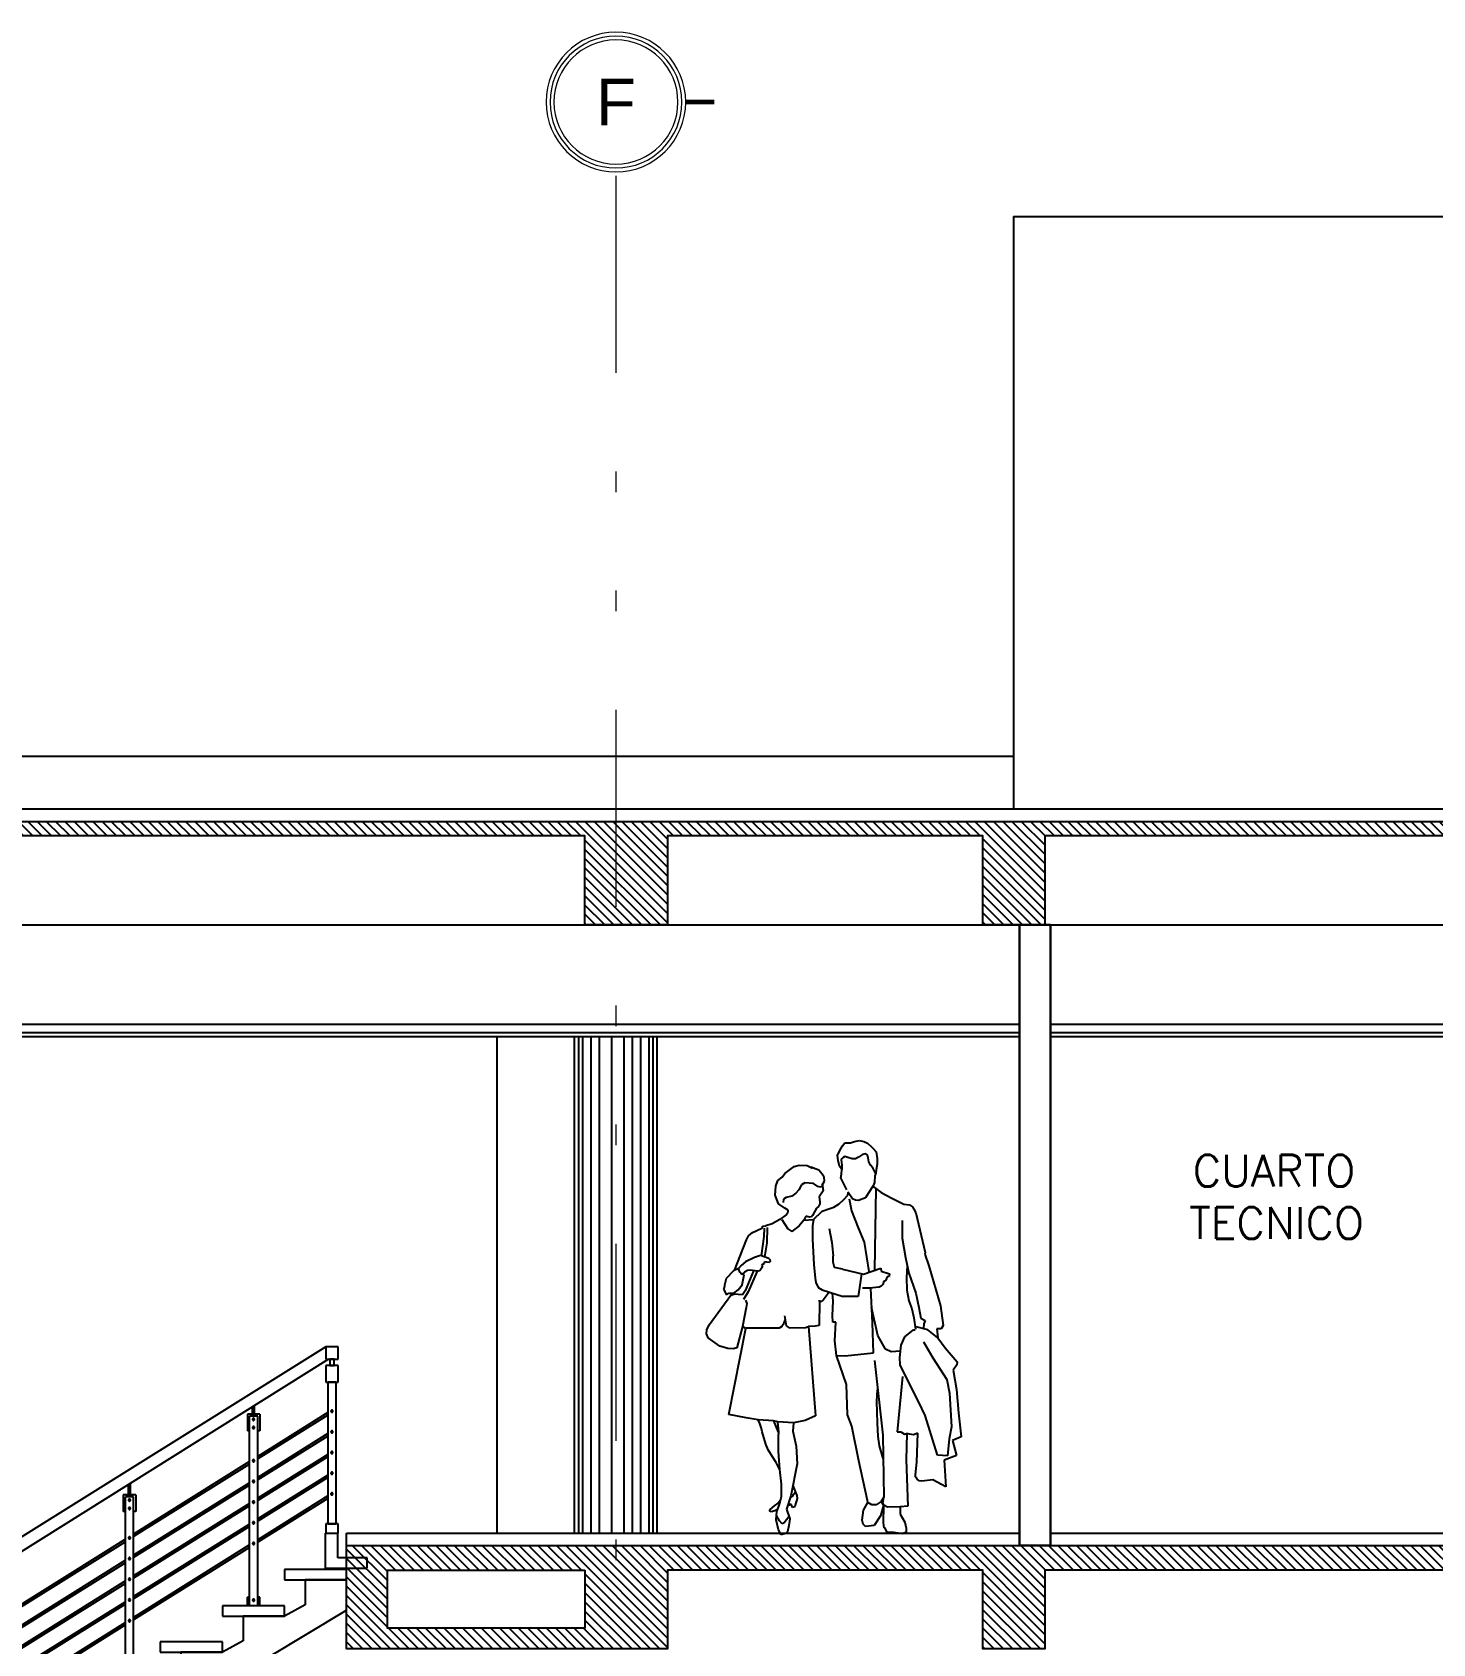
# Model space of a CAD drawing. Header units: millimetres. Extents: x 2056 to 4470, y 1400 to 3101.
# Drawn here: x 2160.86 to 2167.64, y 1445.78 to 1453.57 of the extents above; entities that cross this region are included whole.
import ezdxf
from ezdxf.enums import TextEntityAlignment as Align

# ---------------------------------------------------------------- set-up
doc = ezdxf.new("R2010")
doc.units = ezdxf.units.MM
doc.linetypes.add('DIVIDE', pattern=[31.75, 12.7, -6.35, 0, -6.35, 0, -6.35])
doc.linetypes.add('HIDDEN', pattern=[9.525, 6.35, -3.175])
for name, color, linetype in [('A-ANNO-DIMS-GRID', 195, 'Continuous'), ('A-ANNO-TEXT', 190, 'Continuous'), ('A-GRID-COLS', 75, 'DIVIDE'), ('A-PLAN-1', 5, 'Continuous'), ('A-PLAN-2', 4, 'Continuous'), ('A-PLAN-3', 3, 'Continuous'), ('A-PLAN-4', 2, 'Continuous'), ('A-PLAN-5', 1, 'Continuous'), ('A-PLAN-6', 9, 'Continuous'), ('A-PROY', 15, 'HIDDEN')]:
    doc.layers.add(name, color=color, linetype=linetype)
doc.layers.add('A-WALL', color=16, linetype='Continuous', lineweight=30)
doc.styles.add('ROMAN', font='arial.ttf')
doc.styles.add('ROMANS', font='romans')
pattern_1 = [(225, (-989008.851176, -1733150.051984), (0.02245064030267, -0.02245064030267), [])]

# ---------------------------------------------------------------- blocks, each defined once
blk = doc.blocks.new('SYMBOL_Human_11_2D')
at = {"color": 0, "linetype": 'ByBlock'}
for p, q in [((-0.1866, 1.7702), (-0.2018, 1.7544)), ((-0.1805, 1.7761), (-0.1866, 1.7702)), ((-0.1627, 1.793), (-0.1805, 1.7761)), ((-0.1466, 1.8017), (-0.1627, 1.793)), ((-0.1266, 1.8052), (-0.1466, 1.8017)), ((-0.1036, 1.8008), (-0.1266, 1.8052)), ((-0.0857, 1.7957), (-0.1036, 1.8008)), ((-0.0593, 1.7949), (-0.0857, 1.7957)), ((-0.0492, 1.782), (-0.0593, 1.7949)), ((-0.0366, 1.7607), (-0.0492, 1.782)), ((-0.2018, 1.7544), (-0.2074, 1.7238)), ((-0.2074, 1.7238), (-0.2063, 1.6976)), ((-0.2063, 1.6976), (-0.2022, 1.6718)), ((-0.1869, 1.681), (-0.1756, 1.6928)), ((-0.1756, 1.6928), (-0.1682, 1.7081)), ((-0.1682, 1.7081), (-0.166, 1.7267)), ((-0.166, 1.7267), (-0.1625, 1.7393)), ((-0.1625, 1.7393), (-0.1527, 1.7442)), ((-0.1527, 1.7442), (-0.1393, 1.7419)), ((-0.1393, 1.7419), (-0.1212, 1.7302)), ((-0.1212, 1.7302), (-0.1076, 1.7213)), ((-0.1076, 1.7213), (-0.0932, 1.7218)), ((-0.0932, 1.7218), (-0.0722, 1.7281)), ((-0.0722, 1.7281), (-0.0591, 1.7325)), ((-0.0591, 1.7325), (-0.0511, 1.7287)), ((-0.0511, 1.7287), (-0.0448, 1.7218)), ((-0.0454, 1.6934), (-0.0459, 1.6736)), ((-0.0428, 1.7181), (-0.0454, 1.6934)), ((-0.0448, 1.7218), (-0.0428, 1.7181)), ((-0.0262, 1.7379), (-0.0366, 1.7607)), ((-0.0344, 1.6891), (-0.0286, 1.7149)), ((-0.0286, 1.7149), (-0.0262, 1.7379)), ((0.1132, 1.6917), (0.0878, 1.6797)), ((0.1488, 1.6932), (0.1132, 1.6917)), ((0.1716, 1.6871), (0.1488, 1.6932)), ((-0.2022, 1.6718), (-0.2001, 1.656)), ((-0.2001, 1.656), (-0.1957, 1.6442)), ((-0.1988, 1.6573), (-0.1869, 1.681)), ((-0.1957, 1.6442), (-0.1952, 1.6145)), ((-0.0681, 1.5811), (-0.0403, 1.6357)), ((-0.0459, 1.6736), (-0.0344, 1.6891)), ((-0.0437, 1.6515), (-0.0459, 1.6736)), ((-0.0403, 1.6357), (-0.0437, 1.6515)), ((0.0336, 1.6196), (0.0348, 1.6378)), ((0.0437, 1.6024), (0.0336, 1.6196)), ((0.0348, 1.6378), (0.0439, 1.6517)), ((0.0439, 1.6517), (0.0601, 1.6699)), ((0.0601, 1.6699), (0.0831, 1.6792)), ((0.0831, 1.6792), (0.0967, 1.6847)), ((0.2139, 1.6549), (0.1716, 1.6871)), ((0.2267, 1.6389), (0.2139, 1.6549)), ((0.2462, 1.6231), (0.2267, 1.6389)), ((0.2552, 1.597), (0.2462, 1.6231)), ((-0.2251, 1.5684), (-0.2739, 1.5427)), ((-0.195, 1.5913), (-0.2251, 1.5684)), ((-0.2, 1.585), (-0.1952, 1.2153)), ((-0.1952, 1.6145), (-0.1885, 1.5988)), ((-0.1885, 1.5988), (-0.195, 1.5913)), ((-0.1885, 1.5988), (-0.1655, 1.5642)), ((-0.1655, 1.5642), (-0.1536, 1.5438)), ((-0.1536, 1.5438), (-0.1216, 1.5319)), ((-0.0935, 1.54), (-0.0748, 1.568)), ((-0.0748, 1.568), (-0.0734, 1.5706)), ((-0.0721, 1.5558), (-0.0748, 1.568)), ((-0.0552, 1.5368), (-0.0721, 1.5558)), ((0.045, 1.6078), (0.0401, 1.5763)), ((0.0401, 1.5763), (0.0573, 1.549)), ((0.0434, 1.5981), (0.0521, 1.593)), ((0.0521, 1.593), (0.0639, 1.5964)), ((0.0573, 1.549), (0.0545, 1.5264)), ((0.0639, 1.5964), (0.0845, 1.6098)), ((0.1234, 1.613), (0.1385, 1.6029)), ((0.1385, 1.6029), (0.1512, 1.58)), ((0.1512, 1.58), (0.1648, 1.5653)), ((0.1648, 1.5653), (0.1828, 1.5523)), ((0.1828, 1.5523), (0.2085, 1.5462)), ((0.2085, 1.5462), (0.221, 1.538)), ((0.2442, 1.5174), (0.2581, 1.5559)), ((0.2581, 1.5559), (0.2552, 1.597)), ((-0.3827, 1.4759), (-0.4256, 1.2942)), ((-0.3744, 1.492), (-0.3827, 1.4759)), ((-0.3673, 1.5024), (-0.3744, 1.492)), ((-0.3548, 1.5117), (-0.3673, 1.5024)), ((-0.3286, 1.5157), (-0.3548, 1.5117)), ((-0.2739, 1.5427), (-0.3286, 1.5157)), ((-0.1216, 1.5319), (-0.1075, 1.5328)), ((-0.0901, 1.4845), (-0.1199, 1.4075)), ((-0.1075, 1.5328), (-0.0935, 1.54)), ((-0.0795, 1.5397), (-0.0901, 1.4845)), ((-0.0795, 1.5397), (-0.0795, 1.5397)), ((-0.0327, 1.5167), (-0.0552, 1.5368)), ((-0.0385, 1.5241), (-0.0385, 1.5241)), ((-0.009, 1.5011), (-0.0327, 1.5167)), ((0.0182, 1.4927), (-0.009, 1.5011)), ((0.0446, 1.4827), (0.0182, 1.4927)), ((0.0835, 1.4448), (0.0446, 1.4827)), ((0.0545, 1.5264), (0.0549, 1.5161)), ((0.0549, 1.5161), (0.0617, 1.505)), ((0.0617, 1.505), (0.0705, 1.4975)), ((0.0705, 1.4975), (0.0891, 1.4635)), ((0.1993, 1.4874), (0.2146, 1.4966)), ((0.1998, 1.4803), (0.1993, 1.4874)), ((0.2081, 1.4659), (0.1998, 1.4803)), ((0.2146, 1.4966), (0.2442, 1.5174)), ((0.221, 1.538), (0.223, 1.5234)), ((-0.3208, 1.4401), (-0.3207, 1.3604)), ((-0.1199, 1.4075), (-0.1468, 1.3418)), ((0.0121, 1.4037), (0.0003, 1.3407)), ((0.1272, 1.4418), (0.0835, 1.4448)), ((0.0835, 1.4448), (0.0879, 1.4165)), ((0.0879, 1.4165), (0.0882, 1.3557)), ((0.0891, 1.4635), (0.0937, 1.458)), ((0.0937, 1.458), (0.1014, 1.456)), ((0.1014, 1.456), (0.1078, 1.4573)), ((0.1078, 1.4573), (0.1187, 1.4612)), ((0.1187, 1.4612), (0.1272, 1.4418)), ((0.1272, 1.4418), (0.1486, 1.4168)), ((0.1486, 1.4168), (0.1826, 1.3906)), ((0.2016, 1.4027), (0.1822, 1.3904)), ((0.228, 1.4451), (0.2016, 1.4027)), ((0.2081, 1.4659), (0.2368, 1.4451)), ((0.2368, 1.4451), (0.2721, 1.4257)), ((0.2721, 1.4257), (0.3015, 1.4166)), ((0.2957, 1.409), (0.2961, 1.3396)), ((0.3159, 1.4142), (0.3015, 1.4166)), ((0.3094, 1.4061), (0.3112, 1.368)), ((0.3168, 1.4072), (0.3159, 1.4142)), ((0.3455, 1.3942), (0.3168, 1.4072)), ((-0.3207, 1.3604), (-0.3361, 1.2724)), ((-0.1468, 1.3418), (-0.1686, 1.2087)), ((0.0003, 1.3407), (-0.0058, 1.2791)), ((0.0882, 1.3557), (0.0829, 1.2395)), ((0.2961, 1.3396), (0.2961, 1.3396)), ((0.2961, 1.3396), (0.3077, 1.2744)), ((0.3112, 1.368), (0.3232, 1.2793)), ((0.3624, 1.3855), (0.3455, 1.3942)), ((0.3802, 1.3714), (0.3624, 1.3855)), ((0.3889, 1.3531), (0.3802, 1.3714)), ((0.4444, 1.2129), (0.3889, 1.3531)), ((-0.4235, 1.2866), (-0.4426, 1.2339)), ((-0.4256, 1.2942), (-0.4235, 1.2866)), ((-0.3361, 1.2724), (-0.3513, 1.2008)), ((0.2833, 1.2621), (0.282, 1.253)), ((0.282, 1.253), (0.2859, 1.2498)), ((0.2881, 1.2672), (0.2833, 1.2621)), ((0.2859, 1.2498), (0.3074, 1.2526)), ((0.2881, 1.2672), (0.3264, 1.2816)), ((0.3074, 1.2526), (0.3092, 1.245)), ((0.3264, 1.2816), (0.3524, 1.2725)), ((0.3524, 1.2725), (0.3941, 1.2528)), ((0.3941, 1.2528), (0.4141, 1.2353)), ((-0.4426, 1.2339), (-0.495, 1.0518)), ((-0.3513, 1.2008), (-0.3839, 1.1099)), ((-0.343, 1.2342), (-0.3412, 1.1809)), ((-0.3412, 1.1809), (-0.3419, 1.123)), ((-0.2244, 1.2098), (-0.263, 1.1972)), ((-0.263, 1.1972), (-0.2612, 1.1852)), ((-0.2612, 1.1852), (-0.2557, 1.1849)), ((-0.2557, 1.1849), (-0.2488, 1.1755)), ((-0.2237, 1.2233), (-0.2244, 1.2098)), ((-0.1441, 1.1959), (-0.2237, 1.2233)), ((-0.0487, 1.2188), (-0.1441, 1.1959)), ((-0.1353, 1.1979), (-0.1203, 1.0938)), ((0.076, 1.1779), (0.0734, 1.1578)), ((0.0829, 1.2395), (0.076, 1.1779)), ((0.3092, 1.245), (0.3217, 1.2377)), ((0.3217, 1.2377), (0.316, 1.2298)), ((0.316, 1.2298), (0.3227, 1.221)), ((0.3227, 1.221), (0.3289, 1.2118)), ((0.3289, 1.2118), (0.3387, 1.2096)), ((0.3387, 1.2096), (0.3729, 1.2138)), ((0.3404, 1.2094), (0.3826, 1.116)), ((0.3582, 1.2116), (0.3959, 1.1205)), ((0.3729, 1.2138), (0.3852, 1.2128)), ((0.3852, 1.2128), (0.399, 1.2047)), ((0.399, 1.2047), (0.41, 1.1966)), ((0.4004, 1.1924), (0.4103, 1.1954)), ((0.4095, 1.1466), (0.4004, 1.1924)), ((0.4103, 1.195), (0.42, 1.2051)), ((0.4103, 1.1954), (0.4103, 1.195)), ((0.4141, 1.2353), (0.4266, 1.2217)), ((0.42, 1.2051), (0.4238, 1.2174)), ((0.4238, 1.2174), (0.4242, 1.2237)), ((0.4238, 1.2174), (0.4238, 1.2174)), ((0.4266, 1.2217), (0.4494, 1.2114)), ((0.4494, 1.2114), (0.4826, 1.176)), ((0.4826, 1.176), (0.4826, 1.1763)), ((0.4826, 1.1763), (0.4874, 1.158)), ((-0.3839, 1.1099), (-0.3976, 1.0432)), ((-0.3419, 1.123), (-0.3514, 1.0747)), ((-0.2488, 1.1755), (-0.244, 1.1653)), ((-0.244, 1.1653), (-0.2374, 1.1637)), ((-0.2374, 1.1637), (-0.2332, 1.1491)), ((-0.2332, 1.1491), (-0.2249, 1.1416)), ((-0.2249, 1.1416), (-0.2165, 1.1366)), ((-0.2165, 1.1366), (-0.1713, 1.1323)), ((-0.1857, 0.9744), (-0.1771, 1.1321)), ((-0.1713, 1.1323), (-0.1402, 1.1324)), ((0.0441, 1.1241), (-0.0508, 1.0945)), ((-0.0064, 1.0733), (-0.0022, 1.1096)), ((0.013, 1.1132), (0.0396, 1.0772)), ((0.0623, 1.1347), (0.0441, 1.1241)), ((0.0734, 1.1578), (0.0623, 1.1347)), ((0.3826, 1.116), (0.4026, 1.0805)), ((0.3959, 1.1205), (0.4077, 1.1013)), ((0.4077, 1.1013), (0.447, 1.1049)), ((0.4273, 1.1238), (0.4095, 1.1466)), ((0.4477, 1.1099), (0.4273, 1.1238)), ((0.4696, 1.1087), (0.4477, 1.1099)), ((0.4611, 1.1004), (0.4481, 1.1042)), ((0.4801, 1.1022), (0.4696, 1.1087)), ((0.494, 1.1278), (0.4801, 1.1022)), ((0.4874, 1.158), (0.4895, 1.1453)), ((0.4895, 1.1453), (0.4914, 1.1315)), ((0.4914, 1.1315), (0.494, 1.1278)), ((-0.495, 1.0518), (-0.5085, 0.9624)), ((-0.495, 1.0518), (-0.495, 1.0518)), ((-0.3976, 1.0432), (-0.4058, 0.9945)), ((-0.3656, 1.0383), (-0.3747, 0.9962)), ((-0.3514, 1.0747), (-0.3656, 1.0383)), ((-0.2093, 0.9161), (-0.1814, 1.0448)), ((-0.1203, 1.0938), (-0.0508, 1.0945)), ((-0.0022, 1.0078), (-0.0064, 1.0733)), ((0.0396, 1.0772), (0.0451, 1.072)), ((0.0451, 1.072), (0.0563, 1.0718)), ((0.0563, 1.0718), (0.0567, 1.0775)), ((0.0563, 1.0718), (0.0575, 0.9615)), ((0.3942, 1.0769), (0.388, 1.0615)), ((0.388, 1.0615), (0.3904, 1.0432)), ((0.3904, 1.0432), (0.4082, 0.9573)), ((0.5604, 0.9645), (0.4611, 1.1004)), ((-0.5085, 0.9624), (-0.4986, 0.9462)), ((-0.4376, 0.9427), (-0.3791, 0.9576)), ((-0.4058, 0.9945), (-0.4257, 0.9839)), ((-0.4257, 0.9839), (-0.4195, 0.9691)), ((-0.4195, 0.9691), (-0.4181, 0.9477)), ((-0.3747, 0.9962), (-0.3813, 0.9457)), ((-0.1904, 0.8374), (-0.1857, 0.9744)), ((-0.0178, 0.9763), (-0.0046, 0.977)), ((-0.0142, 0.8919), (-0.0178, 0.9763)), ((-0.0178, 0.9763), (-0.0178, 0.9763)), ((-0.0046, 0.977), (-0.0022, 1.0078)), ((0.0575, 0.9615), (0.0759, 0.9591)), ((0.1072, 0.9579), (0.0754, 0.5502)), ((0.0759, 0.9591), (0.1072, 0.9579)), ((0.1204, 0.9526), (0.1072, 0.9579)), ((0.2086, 0.9597), (0.1945, 0.9509)), ((0.2157, 1.0056), (0.2086, 0.9597)), ((0.2136, 0.9914), (0.2226, 0.967)), ((0.2226, 0.967), (0.229, 0.9567)), ((0.229, 0.9567), (0.2405, 0.9503)), ((0.3923, 0.9478), (0.4082, 0.9573)), ((0.4082, 0.9573), (0.4337, 0.8592)), ((0.5708, 0.9417), (0.5604, 0.9645)), ((-0.4829, 0.9061), (-0.5174, 0.8603)), ((-0.4986, 0.9462), (-0.4792, 0.9464)), ((-0.4792, 0.9464), (-0.4829, 0.9061)), ((-0.4829, 0.9061), (-0.4376, 0.9427)), ((-0.4181, 0.8867), (-0.4614, 0.8142)), ((-0.3732, 0.942), (-0.3807, 0.9423)), ((-0.3335, 0.9099), (-0.3732, 0.942)), ((-0.316, 0.8714), (-0.3335, 0.9099)), ((-0.2446, 0.8533), (-0.2093, 0.9161)), ((-0.0209, 0.8245), (-0.0142, 0.8919)), ((0.1945, 0.9509), (0.1204, 0.9526)), ((0.2405, 0.9503), (0.2854, 0.9491)), ((0.2854, 0.9491), (0.3315, 0.9491)), ((0.3315, 0.9491), (0.3917, 0.9491)), ((0.4698, 0.5558), (0.3923, 0.9478)), ((0.5118, 0.867), (0.5649, 0.906)), ((0.5649, 0.906), (0.5716, 0.9243)), ((0.5716, 0.9243), (0.5708, 0.9417)), ((-0.5174, 0.8603), (-0.5722, 0.7957)), ((-0.4614, 0.8142), (-0.5241, 0.7157)), ((-0.3101, 0.8157), (-0.316, 0.8714)), ((-0.3128, 0.8451), (-0.2712, 0.8419)), ((-0.311, 0.7819), (-0.3101, 0.8157)), ((-0.2712, 0.8419), (-0.2446, 0.8533)), ((-0.0606, 0.8231), (-0.1904, 0.8374)), ((-0.0663, 0.6921), (-0.0209, 0.8245)), ((-0.0209, 0.8245), (-0.0606, 0.8231)), ((0.4337, 0.8592), (0.4488, 0.8548)), ((0.4488, 0.8548), (0.4749, 0.8576)), ((0.4749, 0.8576), (0.5118, 0.867)), ((0.5243, 0.8763), (0.5243, 0.8763)), ((-0.5722, 0.7957), (-0.5696, 0.7819)), ((-0.5696, 0.7819), (-0.5542, 0.7585)), ((-0.5542, 0.7585), (-0.5685, 0.6703)), ((-0.3976, 0.6118), (-0.3325, 0.7384)), ((-0.3325, 0.7384), (-0.311, 0.7819)), ((-0.1946, 0.8029), (-0.2323, 0.4611)), ((-0.5685, 0.6703), (-0.5784, 0.5642)), ((-0.5241, 0.7157), (-0.5363, 0.6538)), ((-0.3227, 0.7291), (-0.2973, 0.4767)), ((-0.2056, 0.6146), (-0.2079, 0.6694)), ((-0.0715, 0.5547), (-0.0663, 0.6921)), ((-0.5363, 0.6538), (-0.5452, 0.5002)), ((-0.4265, 0.5517), (-0.3976, 0.6118)), ((-0.2088, 0.5178), (-0.2056, 0.6146)), ((-0.5784, 0.5642), (-0.5897, 0.4536)), ((-0.4827, 0.3698), (-0.4265, 0.5517)), ((-0.2111, 0.4554), (-0.2088, 0.5178)), ((-0.091, 0.5023), (-0.0715, 0.5547)), ((0.0754, 0.5502), (0.1218, 0.5281)), ((0.1218, 0.5281), (0.1746, 0.5172)), ((0.1746, 0.5172), (0.2471, 0.5227)), ((0.1746, 0.5172), (0.1781, 0.4798)), ((0.2419, 0.475), (0.2471, 0.5227)), ((0.2671, 0.5266), (0.2456, 0.4757)), ((0.2471, 0.5227), (0.2671, 0.5266)), ((0.2671, 0.5266), (0.3367, 0.532)), ((0.3213, 0.4925), (0.3282, 0.5153)), ((0.3282, 0.5153), (0.3367, 0.532)), ((0.3367, 0.532), (0.3914, 0.5399)), ((0.3914, 0.5399), (0.4698, 0.5558)), ((-0.5897, 0.4536), (-0.55, 0.4368)), ((-0.5452, 0.5002), (-0.5348, 0.4447)), ((-0.5348, 0.4447), (-0.5348, 0.4447)), ((-0.5348, 0.4447), (-0.5274, 0.3679)), ((-0.3881, 0.3382), (-0.393, 0.4707)), ((-0.393, 0.4707), (-0.3731, 0.4627)), ((-0.3731, 0.4627), (-0.3548, 0.4655)), ((-0.3548, 0.4655), (-0.3418, 0.469)), ((-0.332, 0.4669), (-0.3418, 0.469)), ((-0.3418, 0.469), (-0.3392, 0.3486)), ((-0.3142, 0.4763), (-0.332, 0.4669)), ((-0.2973, 0.4767), (-0.3142, 0.4763)), ((-0.2323, 0.4611), (-0.2372, 0.1791)), ((-0.2173, 0.4128), (-0.2133, 0.4448)), ((-0.2133, 0.4448), (-0.2111, 0.4554)), ((-0.1236, 0.3445), (-0.091, 0.5023)), ((0.1781, 0.4798), (0.1623, 0.4121)), ((0.1781, 0.4798), (0.1781, 0.4798)), ((0.2429, 0.4548), (0.2419, 0.475)), ((0.2428, 0.3866), (0.2429, 0.4548)), ((0.302, 0.4213), (0.3188, 0.4761)), ((0.3188, 0.4761), (0.3213, 0.4925)), ((-0.55, 0.4368), (-0.5691, 0.3687)), ((-0.5691, 0.3687), (-0.5123, 0.3477)), ((-0.5274, 0.3679), (-0.4827, 0.3698)), ((-0.5274, 0.3679), (-0.5274, 0.3679)), ((-0.2343, 0.355), (-0.2173, 0.4128)), ((0.1623, 0.4121), (0.1579, 0.3313)), ((0.2376, 0.3046), (0.2428, 0.3866)), ((0.2702, 0.3629), (0.2903, 0.3946)), ((0.2903, 0.3946), (0.302, 0.4213)), ((-0.5123, 0.3477), (-0.5204, 0.2266)), ((-0.3831, 0.2955), (-0.3881, 0.3382)), ((-0.3811, 0.2784), (-0.3831, 0.2955)), ((-0.3392, 0.3486), (-0.3459, 0.1373)), ((-0.162, 0.1637), (-0.1236, 0.3445)), ((0.1579, 0.3313), (0.1878, 0.1852)), ((0.2296, 0.2377), (0.2376, 0.3046)), ((0.2371, 0.3042), (0.2548, 0.3364)), ((0.2548, 0.3364), (0.2702, 0.3629)), ((-0.5204, 0.2266), (-0.4602, 0.2572)), ((-0.4602, 0.2572), (-0.4109, 0.2517)), ((-0.4109, 0.2517), (-0.3984, 0.2536)), ((-0.3984, 0.2536), (-0.389, 0.2606)), ((-0.389, 0.2606), (-0.381, 0.2709)), ((-0.381, 0.2709), (-0.3811, 0.2784)), ((0.1768, 0.2288), (0.1677, 0.2048)), ((0.1768, 0.2288), (0.1768, 0.2288)), ((0.2302, 0.1818), (0.2296, 0.2377)), ((-0.2329, 0.1499), (-0.2372, 0.1791)), ((-0.2372, 0.1791), (-0.2255, 0.1583)), ((-0.2371, 0.1418), (-0.2329, 0.1499)), ((-0.2255, 0.1583), (-0.2354, 0.1426)), ((-0.2255, 0.1583), (-0.2021, 0.1433)), ((-0.1823, 0.1433), (-0.1641, 0.1547)), ((-0.1641, 0.1547), (-0.162, 0.1637)), ((-0.1444, 0.1199), (-0.1641, 0.1547)), ((0.1594, 0.187), (0.1578, 0.173)), ((0.1578, 0.173), (0.1614, 0.1621)), ((0.1677, 0.2048), (0.1594, 0.187)), ((0.1614, 0.1621), (0.1657, 0.1479)), ((0.1657, 0.1479), (0.1684, 0.1353)), ((0.1671, 0.2003), (0.1779, 0.1853)), ((0.1779, 0.1853), (0.1862, 0.1782)), ((0.1878, 0.1852), (0.2071, 0.1235)), ((0.2388, 0.1459), (0.2302, 0.1818)), ((0.2452, 0.1517), (0.2333, 0.1693)), ((0.2616, 0.1393), (0.2452, 0.1517)), ((0.2452, 0.1517), (0.2452, 0.1517)), ((-0.3459, 0.1373), (-0.3121, 0.1348)), ((-0.3118, 0.1006), (-0.3326, 0.0648)), ((-0.3121, 0.1348), (-0.3118, 0.1006)), ((-0.3121, 0.1348), (-0.2537, 0.133)), ((-0.2537, 0.133), (-0.2371, 0.1418)), ((-0.2361, 0.0613), (-0.2371, 0.1418)), ((-0.2354, 0.1426), (-0.2225, 0.0932)), ((-0.2225, 0.0932), (-0.1929, 0.0496)), ((-0.2021, 0.1433), (-0.1823, 0.1433)), ((-0.1383, 0.0746), (-0.1444, 0.1199)), ((-0.1434, 0.0554), (-0.1383, 0.0746)), ((0.1684, 0.1353), (0.1798, 0.1323)), ((0.1798, 0.1323), (0.1837, 0.1445)), ((0.1837, 0.1445), (0.1879, 0.1463)), ((0.1879, 0.1463), (0.1952, 0.1426)), ((0.2071, 0.1235), (0.1925, 0.0804)), ((0.1925, 0.0804), (0.1968, 0.0497)), ((0.1952, 0.1426), (0.202, 0.1386)), ((0.1957, 0.0897), (0.2176, 0.0618)), ((0.2383, 0.0711), (0.2527, 0.0948)), ((0.2512, 0.113), (0.2388, 0.1459)), ((0.2429, 0.0292), (0.2546, 0.0752)), ((0.2478, 0.1223), (0.2608, 0.1167)), ((0.2546, 0.0752), (0.2512, 0.113)), ((0.2608, 0.1167), (0.2771, 0.1126)), ((0.2814, 0.1223), (0.2616, 0.1393)), ((-0.3385, 0.0378), (-0.3386, 0.0185)), ((-0.3386, 0.0185), (-0.3216, 0.0122)), ((-0.3326, 0.0648), (-0.3385, 0.0378)), ((-0.3216, 0.0122), (-0.2833, 0.0177)), ((-0.2833, 0.0177), (-0.2519, 0.0183)), ((-0.2519, 0.0183), (-0.2426, 0.038)), ((-0.2426, 0.038), (-0.2385, 0.0383)), ((-0.2385, 0.0383), (-0.2361, 0.0613)), ((-0.1929, 0.0496), (-0.153, 0.0451)), ((-0.153, 0.0451), (-0.1434, 0.0554)), ((0.1968, 0.0497), (0.2028, 0.0213)), ((0.2028, 0.0213), (0.2065, 0.0145)), ((0.2065, 0.0145), (0.2318, 0.0067)), ((0.2176, 0.0618), (0.2272, 0.0568)), ((0.2272, 0.0568), (0.2383, 0.0711)), ((0.2318, 0.0067), (0.2429, 0.0292))]:
    blk.add_line(p, q, dxfattribs=at)
blk.add_line((0.0845, 1.6098), (0.1234, 1.613))
blk.add_lwpolyline([(-0.0487, 1.2188), (-0.0116, 1.2258), (-0.0065, 1.2511), (-0.0058, 1.2791)])
blk.add_arc((0.2784, 0.1178), 0.00537, 255.84049, 56.75144, dxfattribs=at)
blk = doc.blocks.new('2D Human (11)')
blk.add_blockref('SYMBOL_Human_11_2D', (0, 0))
blk = doc.blocks.new('A$C2FD475E2')
for p, q in [((-2, 2.3), (-0.0364, 1.074, 0.001)), ((-2.0138, 2.24, 0), (-0.1002, 1.0434, 0.001)), ((-2.01, 1.9823, -0.0011), (-1.6711, 1.7704, -0.0009)), ((-2.01, 1.9705, -0.0011), (-1.6711, 1.7586, -0.0009)), ((-1.6811, 1.9748, 0), (-1.6811, 1.8948, 0)), ((-1.6811, 1.9748, 0), (-1.6211, 1.9748, 0)), ((-1.6711, 1.046, 0), (-1.6711, 1.9648, 0)), ((-1.6711, 1.9648, 0), (-1.6311, 1.9648, 0)), ((-1.6561, 1.9748, 0), (-1.6561, 2.016, 0)), ((-1.6461, 1.9748, 0), (-1.6461, 2.0105, 0)), ((-1.6311, 1.046, 0), (-1.6311, 1.9648, 0)), ((-1.6211, 1.9748, 0), (-1.6211, 1.8948, 0)), ((-2.01, 1.8805, -0.0011), (-1.6711, 1.6686, -0.0009)), ((-1.6811, 1.8948, 0), (-1.6711, 1.8948, 0)), ((-1.6311, 1.8948, 0), (-1.6211, 1.8948, 0)), ((-2.01, 1.8687, -0.0011), (-1.6711, 1.6568, -0.0009)), ((-2.01, 1.7805, -0.0011), (-1.6711, 1.5686, -0.0009)), ((-2.01, 1.7687, -0.0011), (-1.6711, 1.5568, -0.0009)), ((-1.6311, 1.7454, -0.0009), (-1.0711, 1.3952, -0.0006)), ((-1.6311, 1.7336, -0.0009), (-1.0711, 1.3834, -0.0006)), ((-2.01, 1.6805, -0.0011), (-1.6711, 1.4686, -0.0009)), ((-2.01, 1.6687, -0.0011), (-1.6711, 1.4568, -0.0009)), ((-1.6311, 1.6436, -0.0009), (-1.0711, 1.2934, -0.0006)), ((-1.0561, 1.5844, 0), (-1.0561, 1.6411, 0)), ((-2.01, 1.5797, -0.0011), (-1.6711, 1.3678, -0.0009)), ((-2.01, 1.5679, -0.0011), (-1.6711, 1.356, -0.0009)), ((-1.6311, 1.6318, -0.0009), (-1.0711, 1.2816, -0.0006)), ((-1.0811, 1.5844, 0), (-1.0811, 1.5044, 0)), ((-1.0811, 1.5844, 0), (-1.0211, 1.5844, 0)), ((-1.0711, 0.698, 0), (-1.0711, 1.5744, 0)), ((-1.0711, 1.5744, 0), (-1.0311, 1.5744, 0)), ((-1.0461, 1.5844, 0), (-1.0461, 1.6345, 0)), ((-1.0311, 0.698, 0), (-1.0311, 1.5744, 0)), ((-1.0211, 1.5844, 0), (-1.0211, 1.5044, 0)), ((-1.6311, 1.5436, -0.0009), (-1.0711, 1.1934, -0.0006)), ((-1.6311, 1.5318, -0.0009), (-1.0711, 1.1816, -0.0006)), ((-1.0811, 1.5044, 0), (-1.0711, 1.5044, 0)), ((-1.0311, 1.5044, 0), (-1.0211, 1.5044, 0)), ((-1.6311, 1.4436, -0.0009), (-1.0711, 1.0934, -0.0006)), ((-1.6311, 1.4318, -0.0009), (-1.0711, 1.0816, -0.0006)), ((-1.6311, 1.3428, -0.0009), (-1.0711, 0.9926, -0.0006)), ((-1.6311, 1.331, -0.0009), (-1.0711, 0.9808, -0.0006)), ((-1.0311, 1.3702, -0.0005), (-0.4711, 1.02, -0.0003)), ((-1.0311, 1.3584, -0.0005), (-0.4711, 1.0082, -0.0003)), ((-1.0311, 1.2684, -0.0005), (-0.4711, 0.9182, -0.0003)), ((-1.0311, 1.2566, -0.0005), (-0.4711, 0.9064, -0.0002)), ((-0.4561, 1.195), (-0.4561, 1.2651)), ((-0.4461, 1.195), (-0.4461, 1.2595)), ((-1.0311, 1.1684, -0.0005), (-0.4711, 0.8182, -0.0003)), ((-0.4811, 1.195), (-0.4811, 1.115)), ((-0.4811, 1.195), (-0.4211, 1.195)), ((-0.4711, 0.35), (-0.4711, 1.185)), ((-0.4711, 1.185), (-0.4311, 1.185)), ((-0.4311, 0.35), (-0.4311, 1.185)), ((-0.4211, 1.195), (-0.4211, 1.115)), ((-1.6811, 1.046, 0), (-1.6811, 1.091, 0)), ((-1.6811, 1.091, 0), (-1.6711, 1.091, 0)), ((-1.6311, 1.091, 0), (-1.6211, 1.091, 0)), ((-1.6211, 1.046, 0), (-1.6211, 1.091, 0)), ((-1.0311, 1.1566, -0.0005), (-0.4711, 0.8064, -0.0002)), ((-0.4811, 1.115), (-0.4711, 1.115)), ((-0.4311, 1.115), (-0.4211, 1.115)), ((-1.0311, 1.0684, -0.0005), (-0.4711, 0.7182, -0.0003)), ((-1.0311, 1.0566, -0.0005), (-0.4711, 0.7064, -0.0002)), ((-1.0311, 0.9676, -0.0005), (-0.4711, 0.6174, -0.0003)), ((-1.0311, 0.9558, -0.0005), (-0.4711, 0.6056, -0.0002)), ((-0.4311, 0.995, -0.0002), (-0.1002, 0.7881, -0.0001)), ((-0.4311, 0.9832, -0.0002), (-0.1002, 0.7763, -0.0001)), ((-0.4311, 0.8932, -0.0002), (-0.1002, 0.6863, -0.0001)), ((-0.4311, 0.8814, -0.0002), (-0.1002, 0.6745, -0.0001)), ((-0.4311, 0.7932, -0.0002), (-0.1002, 0.5863, -0.0001)), ((-0.4311, 0.7814, -0.0002), (-0.1002, 0.5745, -0.0001)), ((-1.0811, 0.698, 0), (-1.0811, 0.743, 0)), ((-1.0211, 0.698, 0), (-1.0211, 0.743, 0)), ((-0.4311, 0.6932, -0.0002), (-0.1002, 0.4863, -0.0001)), ((-0.4311, 0.6814, -0.0002), (-0.1002, 0.4745, -0.0001)), ((-0.4311, 0.5924, -0.0002), (-0.1002, 0.3855, -0.0001)), ((-0.4311, 0.5806, -0.0002), (-0.1002, 0.3737, -0.0001)), ((-0.4811, 0.35), (-0.4811, 0.395)), ((-0.4811, 0.395), (-0.4711, 0.395)), ((-0.4311, 0.395), (-0.4211, 0.395)), ((-0.4211, 0.35), (-0.4211, 0.395))]:
    blk.add_line(p, q)
blk.add_lwpolyline([(-2.06, 2.3), (-2, 2.3), (-2, 2.24), (-2.06, 2.24)], close=True)
for points, elevation in [([(-2.06, 2.21), (-2, 2.21), (-2, 2.13), (-2.06, 2.13)], 0), ([(-2.04, 2.24), (-2.02, 2.24), (-2.02, 2.21), (-2.04, 2.21)], -0.0019), ([(-2.05, 2.13), (-2.01, 2.13), (-2.01, 1.445), (-2.05, 1.445)], 0), ([(-2.06, 1.445), (-2, 1.445), (-2, 1.4), (-2.06, 1.4)], 0)]:
    blk.add_lwpolyline(points, close=True, dxfattribs=dict(elevation=elevation))
at = {"elevation": 0}
blk.add_lwpolyline([(-1.9978, 1.4), (-1.9978, 1.2308), (-2.2001, 1.2308), (-2.2001, 1.2808), (-2.0578, 1.2808), (-2.0578, 1.4)], dxfattribs=at)
for centre in [(-2.03, 1.9892), (-1.6511, 1.9498, 0), (-2.03, 1.8892), (-1.6511, 1.9098, 0), (-2.03, 1.7892), (-1.6511, 1.7499, 0), (-2.03, 1.6892), (-1.6511, 1.6499, 0), (-2.03, 1.5892), (-1.0511, 1.5594, 0), (-1.6511, 1.5499, 0), (-1.0511, 1.5194, 0), (-1.6511, 1.4499, 0), (-1.6511, 1.3499, 0), (-1.0511, 1.3767, 0), (-1.0511, 1.2767, 0), (-1.0511, 1.1767, 0), (-0.4511, 1.17), (-0.4511, 1.13), (-1.6511, 1.076, 0), (-1.0511, 1.0767, 0), (-1.0511, 0.9767, 0), (-0.4511, 0.9992), (-0.4511, 0.8992), (-0.4511, 0.7992), (-1.0511, 0.728, 0), (-0.4511, 0.6992), (-0.4511, 0.5992), (-0.4511, 0.38)]:
    blk.add_circle(centre, 0.005)
blk = doc.blocks.new('CTE-ESCALERA')
blk.add_line((-0.05, 0), (-0.05, 0.045))
at = {"layer": 'A-PLAN-2'}
for p, q in [((-2.05, 2.299), (0.0392, 0.9946, 0.0011)), ((-2.0638, 2.239, 0), (0.01, 0.9422, 0.0011)), ((-2.06, 1.9813, -0.0011), (-1.7211, 1.7694, -0.0009)), ((-2.06, 1.9695, -0.0011), (-1.7211, 1.7576, -0.0009)), ((-1.7311, 1.9738, 0), (-1.7311, 1.8938, 0)), ((-1.7311, 1.9738, 0), (-1.6711, 1.9738, 0)), ((-1.7211, 1.045, 0), (-1.7211, 1.9638, 0)), ((-1.7211, 1.9638, 0), (-1.6811, 1.9638, 0)), ((-1.7061, 1.9738, 0), (-1.7061, 2.015, 0)), ((-1.6961, 1.9738, 0), (-1.6961, 2.0095, 0)), ((-1.6811, 1.045, 0), (-1.6811, 1.9638, 0)), ((-1.6711, 1.9738, 0), (-1.6711, 1.8938, 0)), ((-2.06, 1.8795, -0.0011), (-1.7211, 1.6676, -0.0009)), ((-1.7311, 1.8938, 0), (-1.7211, 1.8938, 0)), ((-1.6811, 1.8938, 0), (-1.6711, 1.8938, 0)), ((-2.06, 1.8677, -0.0011), (-1.7211, 1.6558, -0.0009)), ((-2.06, 1.7795, -0.0011), (-1.7211, 1.5676, -0.0009)), ((-2.06, 1.7677, -0.0011), (-1.7211, 1.5558, -0.0009)), ((-1.6811, 1.7444, -0.0009), (-1.1211, 1.3942, -0.0006)), ((-1.6811, 1.7326, -0.0009), (-1.1211, 1.3824, -0.0006)), ((-2.06, 1.6795, -0.0011), (-1.7211, 1.4676, -0.0009)), ((-2.06, 1.6677, -0.0011), (-1.7211, 1.4558, -0.0009)), ((-1.6811, 1.6426, -0.0009), (-1.1211, 1.2924, -0.0006)), ((-1.1061, 1.5834, 0), (-1.1061, 1.6401, 0)), ((-2.06, 1.5787, -0.0011), (-1.7211, 1.3668, -0.0009)), ((-2.06, 1.5669, -0.0011), (-1.7211, 1.355, -0.0009)), ((-1.6811, 1.6308, -0.0009), (-1.1211, 1.2806, -0.0006)), ((-1.1311, 1.5834, 0), (-1.1311, 1.5034, 0)), ((-1.1311, 1.5834, 0), (-1.0711, 1.5834, 0)), ((-1.1211, 0.697, 0), (-1.1211, 1.5734, 0)), ((-1.1211, 1.5734, 0), (-1.0811, 1.5734, 0)), ((-1.0961, 1.5834, 0), (-1.0961, 1.6335, 0)), ((-1.0811, 0.697, 0), (-1.0811, 1.5734, 0)), ((-1.0711, 1.5834, 0), (-1.0711, 1.5034, 0)), ((-1.6811, 1.5426, -0.0009), (-1.1211, 1.1924, -0.0006)), ((-1.6811, 1.5308, -0.0009), (-1.1211, 1.1806, -0.0006)), ((-1.1311, 1.5034, 0), (-1.1211, 1.5034, 0)), ((-1.0811, 1.5034, 0), (-1.0711, 1.5034, 0)), ((-1.6811, 1.4426, -0.0009), (-1.1211, 1.0924, -0.0006)), ((-1.6811, 1.4308, -0.0009), (-1.1211, 1.0806, -0.0006)), ((-1.6811, 1.3418, -0.0009), (-1.1211, 0.9916, -0.0006)), ((-1.6811, 1.33, -0.0009), (-1.1211, 0.9798, -0.0006)), ((-1.0811, 1.3692, -0.0005), (-0.5211, 1.019, -0.0003)), ((-1.0811, 1.3574, -0.0005), (-0.5211, 1.0072, -0.0003)), ((-1.0811, 1.2674, -0.0005), (-0.5211, 0.9172, -0.0003)), ((-1.0811, 1.2556, -0.0005), (-0.5211, 0.9054, -0.0002)), ((-0.5061, 1.194), (-0.5061, 1.2641)), ((-0.4961, 1.194), (-0.4961, 1.2585)), ((-0.5311, 1.194), (-0.5311, 1.114)), ((-0.5311, 1.194), (-0.4711, 1.194)), ((-0.5211, 0.349), (-0.5211, 1.184)), ((-0.5211, 1.184), (-0.4811, 1.184)), ((-0.4811, 0.349), (-0.4811, 1.184)), ((-0.4711, 1.194), (-0.4711, 1.114)), ((-1.0811, 1.1674, -0.0005), (-0.5211, 0.8172, -0.0003)), ((-1.0811, 1.1556, -0.0005), (-0.5211, 0.8054, -0.0002)), ((-0.5311, 1.114), (-0.5211, 1.114)), ((-0.4811, 1.114), (-0.4711, 1.114)), ((-1.7311, 1.045, 0), (-1.7311, 1.09, 0)), ((-1.7311, 1.09, 0), (-1.7211, 1.09, 0)), ((-1.6811, 1.09, 0), (-1.6711, 1.09, 0)), ((-1.6711, 1.045, 0), (-1.6711, 1.09, 0)), ((-1.0811, 1.0674, -0.0005), (-0.5211, 0.7172, -0.0003)), ((-1.0811, 1.0556, -0.0005), (-0.5211, 0.7054, -0.0002)), ((-1.0811, 0.9666, -0.0005), (-0.5211, 0.6164, -0.0003)), ((-1.0811, 0.9548, -0.0005), (-0.5211, 0.6046, -0.0002)), ((-0.4811, 0.994, -0.0002), (-0.0347, 0.7149)), ((-0.4811, 0.9822, -0.0002), (-0.04, 0.7064)), ((-0.025, 0.849), (-0.025, 0.9616, -0.0006)), ((-0.015, 0.849), (-0.015, 0.9561, -0.0006)), ((-0.4811, 0.8922, -0.0002), (-0.0347, 0.6131, 0)), ((-0.4811, 0.8804, -0.0002), (-0.04, 0.6046, 0)), ((-0.4811, 0.7922, -0.0002), (-0.0347, 0.5131, 0)), ((-0.4811, 0.7804, -0.0002), (-0.04, 0.5046, 0)), ((-0.05, 0.849), (-0.05, 0.769)), ((-0.05, 0.849), (0.01, 0.849)), ((-0.04, 0), (-0.04, 0.839)), ((-0.04, 0.839), (0, 0.839)), ((0, 0), (0, 0.839)), ((0.01, 0.849), (0.01, 0.769)), ((-1.1311, 0.697, 0), (-1.1311, 0.742, 0)), ((-1.0711, 0.697, 0), (-1.0711, 0.742, 0)), ((-0.05, 0.769), (-0.04, 0.769)), ((0, 0.769), (0.01, 0.769)), ((-0.4811, 0.6922, -0.0002), (-0.0347, 0.4131, 0)), ((-0.4811, 0.6804, -0.0002), (-0.04, 0.4046, 0)), ((-0.4811, 0.5914, -0.0002), (-0.0347, 0.3122, 0)), ((-0.4811, 0.5796, -0.0002), (-0.04, 0.3038, 0)), ((-0.5311, 0.349), (-0.5311, 0.394)), ((-0.5311, 0.394), (-0.5211, 0.394)), ((-0.4811, 0.394), (-0.4711, 0.394)), ((-0.4711, 0.349), (-0.4711, 0.394)), ((0, 0.045), (0.01, 0.045))]:
    blk.add_line(p, q, dxfattribs=at)
for points in [[(-3.65, 2.299), (-3.59, 2.299), (-3.59, 2.239), (-3.65, 2.239)], [(-2.11, 2.299), (-2.05, 2.299), (-2.05, 2.239), (-2.11, 2.239)], [(-3.5478, 1.399), (-2.15, 1.399), (-2.15, 1.349), (-3.5478, 1.349)], [(-2.1501, 1.224), (-1.8501, 1.224), (-1.8501, 1.174), (-2.1501, 1.174)], [(-1.8501, 1.049), (-1.5501, 1.049), (-1.5501, 0.999), (-1.8501, 0.999)], [(-1.5501, 0.874), (-1.2501, 0.874), (-1.2501, 0.824), (-1.5501, 0.824)], [(-1.2501, 0.699), (-0.9501, 0.699), (-0.9501, 0.649), (-1.2501, 0.649)], [(-0.9501, 0.524), (-0.6501, 0.524), (-0.6501, 0.474), (-0.9501, 0.474)], [(-0.6501, 0.349), (-0.3501, 0.349), (-0.3501, 0.299), (-0.6501, 0.299)], [(-0.35, 0.174), (-0.05, 0.174), (-0.05, 0.124), (-0.35, 0.124)]]:
    blk.add_lwpolyline(points, close=True, dxfattribs=at)
for points, elevation in [([(-3.65, 2.209), (-3.59, 2.209), (-3.59, 2.129), (-3.65, 2.129)], 0), ([(-3.63, 2.239), (-3.61, 2.239), (-3.61, 2.209), (-3.63, 2.209)], -0.0019), ([(-2.11, 2.209), (-2.05, 2.209), (-2.05, 2.129), (-2.11, 2.129)], 0), ([(-2.09, 2.239), (-2.07, 2.239), (-2.07, 2.209), (-2.09, 2.209)], -0.0019), ([(-3.64, 2.129), (-3.6, 2.129), (-3.6, 1.444), (-3.64, 1.444)], 0), ([(-2.1, 2.129), (-2.06, 2.129), (-2.06, 1.444), (-2.1, 1.444)], 0), ([(-3.65, 1.444), (-3.59, 1.444), (-3.59, 1.399), (-3.65, 1.399)], 0), ([(-2.11, 1.444), (-2.05, 1.444), (-2.05, 1.399), (-2.11, 1.399)], 0)]:
    blk.add_lwpolyline(points, close=True, dxfattribs=dict(at, elevation=elevation))
for points, elevation in [([(-3.65, 1.399), (-3.65, 1.2298), (-3.5478, 1.2298), (-3.5478, 1.2798), (-3.59, 1.2798), (-3.59, 1.399)], 0), ([(-2.0478, 1.399), (-2.0478, 1.2298), (-2.2501, 1.2298), (-2.2501, 1.2798), (-2.1078, 1.2798), (-2.1078, 1.399)], 0), ([(0.0392, 0.9946), (0.01, 0.9422)], 0.0011)]:
    blk.add_lwpolyline(points, dxfattribs=dict(at, elevation=elevation))
for centre in [(-2.08, 1.9882), (-1.7011, 1.9488, 0), (-2.08, 1.8882), (-1.7011, 1.9088, 0), (-2.08, 1.7882), (-1.7011, 1.7489, 0), (-2.08, 1.6882), (-1.7011, 1.6489, 0), (-2.08, 1.5882), (-1.1011, 1.5584, 0), (-1.7011, 1.5489, 0), (-1.1011, 1.5184, 0), (-1.7011, 1.4489, 0), (-1.7011, 1.3489, 0), (-1.1011, 1.3757, 0), (-1.1011, 1.2757, 0), (-1.1011, 1.1757, 0), (-0.5011, 1.169), (-0.5011, 1.129), (-1.7011, 1.075, 0), (-1.1011, 1.0757, 0), (-1.1011, 0.9757, 0), (-0.5011, 0.9982), (-0.5011, 0.8982), (-0.5011, 0.7982), (-0.02, 0.824), (-0.02, 0.785), (-1.1011, 0.727, 0), (-0.5011, 0.6982), (-0.02, 0.7114, 0), (-0.5011, 0.5982), (-0.02, 0.6114), (-0.02, 0.5114), (-0.02, 0.4114), (-0.5011, 0.379), (-0.02, 0.3114), (-0.02, 0.03)]:
    blk.add_circle(centre, 0.005, dxfattribs=at)
at = {"layer": 'A-PLAN-3'}
for points in [[(-3.65, 3.174), (-3.59, 3.174), (-3.59, 2.299), (-3.65, 2.299)], [(-2.11, 3.174), (-2.05, 3.174), (-2.05, 2.299), (-2.11, 2.299)]]:
    blk.add_lwpolyline(points, close=True, dxfattribs=at)
at = {"layer": 'A-PLAN-4'}
blk.add_lwpolyline([(-2.2501, 1.349), (-2.2501, 1.2267), (-2.1501, 1.174), (-1.95, 1.174), (-1.95, 1.0527), (-1.8501, 0.999), (-1.6501, 0.999), (-1.6501, 0.8787), (-1.55, 0.824), (-1.3501, 0.824), (-1.3501, 0.7047), (-1.2501, 0.649), (-1.05, 0.649), (-1.05, 0.5307), (-0.95, 0.474), (-0.7501, 0.474), (-0.7501, 0.3567), (-0.7001, 0.3267), (-0.6501, 0.299), (-0.4501, 0.299), (-0.4501, 0.1827), (-0.3491, 0.124), (-0.165, 0.124), (-0.165, -0.0013), (-0.4366, -0.0013), (-2.4566, 1.2107), (-3.5478, 1.2107), (-3.5478, 1.349), (-2.2501, 1.349)], dxfattribs=at)
at = {"layer": 'A-PROY'}
for points in [[(-0.05, 3.2741), (-0.0501, 3.274), (-0.2502, 3.274), (-0.2502, 3.1527), (-0.3501, 3.099), (-0.5501, 3.099), (-0.5501, 2.9787), (-0.6502, 2.924), (-0.8501, 2.924), (-0.8501, 2.8047), (-0.9501, 2.749), (-1.1502, 2.749), (-1.1502, 2.6307), (-1.2502, 2.574), (-1.4501, 2.574), (-1.4501, 2.4567), (-1.5001, 2.4267), (-1.5501, 2.399), (-1.7501, 2.399), (-1.7501, 2.2827), (-1.8511, 2.224), (-1.9299, 2.224)], [(-1.746, 2.1092), (-0.05, 3.1268)], [(-1.9299, 2.224), (-1.8501, 2.224), (-1.8501, 2.274), (-2.01, 2.274)], [(-2.09, 2.224), (-2.15, 2.224), (-2.15, 2.0987), (-2.1, 2.0987)], [(-2.0398, 2.224), (-2.07, 2.224)], [(-2.06, 2.0987), (-1.8394, 2.0987)]]:
    blk.add_lwpolyline(points, dxfattribs=at)
for points in [[(-0.0501, 3.324), (-0.3501, 3.324), (-0.3501, 3.274), (-0.0501, 3.274)], [(-0.3501, 3.149), (-0.6501, 3.149), (-0.6501, 3.099), (-0.3501, 3.099)], [(-0.6501, 2.974), (-0.9501, 2.974), (-0.9501, 2.924), (-0.6501, 2.924)], [(-1.2501, 2.799), (-0.9501, 2.799), (-0.9501, 2.749), (-1.2501, 2.749)], [(-1.2501, 2.624), (-1.5501, 2.624), (-1.5501, 2.574), (-1.2501, 2.574)], [(-1.5501, 2.449), (-1.8501, 2.449), (-1.8501, 2.399), (-1.5501, 2.399)], [(-3.5478, 2.274), (-2.15, 2.274), (-2.15, 2.224), (-3.5478, 2.224)], [(-3.5478, 2.099), (-2.15, 2.099), (-2.15, 2.049), (-3.5478, 2.049)], [(-3.5478, 1.924), (-2.15, 1.924), (-2.15, 1.874), (-3.5478, 1.874)], [(-3.5478, 1.749), (-2.15, 1.749), (-2.15, 1.699), (-3.5478, 1.699)], [(-3.5478, 1.574), (-2.15, 1.574), (-2.15, 1.524), (-3.5478, 1.524)]]:
    blk.add_lwpolyline(points, close=True, dxfattribs=at)
for points, elevation in [([(-2.9839, 2.224), (-2.9839, 2.099)], -0.0008), ([(-2.6839, 2.224), (-2.6839, 2.099)], 0.0005), ([(-2.9839, 2.049), (-2.9839, 1.924)], -0.0008), ([(-2.6839, 2.049), (-2.6839, 1.924)], 0.0005), ([(-2.9839, 1.874), (-2.9839, 1.749)], -0.0008), ([(-2.6839, 1.874), (-2.6839, 1.749)], 0.0005), ([(-2.9839, 1.699), (-2.9839, 1.574)], -0.0008), ([(-2.6839, 1.699), (-2.6839, 1.574)], 0.0005), ([(-2.9839, 1.524), (-2.9839, 1.401)], -0.0008), ([(-2.6839, 1.524), (-2.6839, 1.401)], 0.0005)]:
    blk.add_lwpolyline(points, dxfattribs=dict(at, elevation=elevation))
at = {"layer": 'A-PROY', "xscale": -1}
blk.add_blockref('A$C2FD475E2', (-2.1502, 2.1), dxfattribs=at)
blk = doc.blocks.new('EJE LETRA')
at = {"const_width": 0.06}
blk.add_lwpolyline([(2.068, 0), (1.7, 0)], dxfattribs=at)
at = {"linetype": 'Continuous', "lineweight": 9}
for radius in [0.9, 0.85, 0.8]:
    blk.add_circle((0.8, 0), radius, dxfattribs=at)
at = {"lineweight": 9, "style": 'ROMAN'}
blk.add_attdef('A', (0.601, -0.273), '', height=0.6, dxfattribs=at)
blk = doc.blocks.new('CORTE B-B')
at = {"layer": 'A-PLAN-5'}
h = blk.add_hatch(dxfattribs=at)
h.set_pattern_fill('ANSI31', color=256, scale=0.01, angle=90, style=0)
h.set_pattern_definition(pattern_1)
h.paths.add_polyline_path([(-12.5286, -35.5102), (-12.5286, -2), (-12.0286, -2), (-12.0286, -2.4028), (-12.4586, -2.4028), (-12.4586, -4.941), (-12.0286, -4.941), (-12.0286, -5.241), (-12.4586, -5.241), (-12.4586, -7.0088), (-12.0286, -7.0088), (-12.0286, -7.4088), (-12.4586, -7.4088), (-12.4586, -8.6811), (-12.0286, -8.6811), (-12.0286, -8.9811), (-12.4586, -8.9811), (-12.4586, -11.4466), (-12.0286, -11.4466), (-12.0286, -11.7466), (-12.4586, -11.7466), (-12.4586, -14.311), (-12.0286, -14.311), (-12.0286, -14.711), (-12.4586, -14.711), (-12.4586, -16.8838), (-12.0286, -16.8838), (-12.0286, -17.1838), (-12.4586, -17.1838), (-12.4586, -19.3566), (-12.0286, -19.3566), (-12.0286, -19.7566), (-12.4586, -19.7566), (-12.4586, -22.0985), (-12.0286, -22.0984), (-12.0286, -22.3984), (-12.4586, -22.3985), (-12.4586, -24.5003), (-12.0286, -24.5003), (-12.0286, -24.9003), (-12.4586, -24.9003), (-12.4586, -28.0106), (-12.0286, -28.0106), (-12.0286, -28.3106), (-12.4586, -28.3106), (-12.4586, -29.8349), (-12.0286, -29.8349), (-12.0286, -30.2349), (-12.4586, -30.2349), (-12.4586, -34.988), (-12.0286, -34.988), (-12.0286, -35.5102)])
h = blk.add_hatch(dxfattribs=at)
h.set_pattern_fill('ANSI31', color=256, scale=0.01, angle=90, style=0)
h.set_pattern_definition(pattern_1)
h.paths.add_polyline_path([(-8.5786, -31.388), (-9.0286, -31.388), (-9.0286, -2), (-8.5286, -2), (-8.5286, -2.4028), (-8.9086, -2.4028), (-8.9086, -4.941), (-8.5286, -4.941), (-8.5286, -5.241), (-8.9086, -5.241), (-8.9086, -7.0088), (-8.5286, -7.0088), (-8.5286, -7.4088), (-8.9086, -7.4088), (-8.9086, -8.6811), (-8.5286, -8.6811), (-8.5286, -8.9811), (-8.9086, -8.9811), (-8.9086, -11.4466), (-8.5286, -11.4466), (-8.5286, -11.7466), (-8.9086, -11.7466), (-8.9086, -14.311), (-8.5286, -14.311), (-8.5286, -14.711), (-8.9086, -14.711), (-8.9086, -16.8838), (-8.5286, -16.8838), (-8.5286, -17.1838), (-8.9086, -17.1838), (-8.9086, -19.3566), (-8.5286, -19.3566), (-8.5286, -19.7566), (-8.9086, -19.7566), (-8.9086, -22.0985), (-8.5286, -22.0985), (-8.5286, -22.3985), (-8.9086, -22.3985), (-8.9086, -24.5003), (-8.5286, -24.5003), (-8.5286, -24.9003), (-8.9086, -24.9003), (-8.9086, -28.0106), (-8.5286, -28.0106), (-8.5286, -28.3106), (-8.9086, -28.3106), (-8.9086, -29.8349), (-8.5286, -29.8349), (-8.5286, -30.2349), (-8.5286, -31.388)])
h.paths.add_polyline_path([(-8.9086, -30.2349), (-8.6286, -30.2349), (-8.6286, -31.1902), (-8.9086, -31.1902)], flags=16)
at = {"layer": 'A-GRID-COLS', "lineweight": 9, "ltscale": 0.075}
blk.add_lwpolyline([(-15.649, -30.0849), (-2.0286, -30.0849)], dxfattribs=at)
at = {"layer": 'A-PLAN-1'}
for points in [[(-12.5286, -35.5102), (-12.5286, -2)], [(-12.4586, -24.9003), (-12.4586, -28.0106), (-12.0286, -28.0106), (-12.0286, -28.3106), (-12.4586, -28.3106), (-12.4586, -29.8349), (-12.0286, -29.8349), (-12.0286, -30.2349), (-12.4586, -30.2349), (-12.4586, -34.988)], [(-8.5786, -31.388), (-9.0286, -31.388), (-9.0286, -2)], [(-8.9086, -24.9003), (-8.9086, -28.0106), (-8.5286, -28.0106), (-8.5286, -28.3106), (-8.9086, -28.3106), (-8.9086, -29.8349), (-8.5286, -29.8349), (-8.5286, -30.2349), (-8.5286, -31.388), (-8.5786, -31.388)], [(-8.9086, -30.2349), (-8.6286, -30.2349), (-8.6286, -31.1902), (-8.9086, -31.1902), (-8.9086, -30.2349)]]:
    blk.add_lwpolyline(points, dxfattribs=at)
at = {"layer": 'A-PLAN-2'}
blk.add_line((-12.5886, -35.3602), (-12.5886, -2.159), dxfattribs=at)
at = {"layer": 'A-PLAN-2', "elevation": -0.2289}
for points in [[(-9.0886, -27.9839), (-9.0886, -25.6733)], [(-9.0886, -31.388), (-9.0886, -28.1328)]]:
    blk.add_lwpolyline(points, dxfattribs=at)
at = {"layer": 'A-PLAN-2'}
blk.add_lwpolyline([(-9.0286, -31.388), (-9.0886, -31.388)], dxfattribs=at)
at = {"layer": 'A-PLAN-4'}
for points in [[(-11.5486, -27.9839), (-11.5486, -25.6733)], [(-11.5086, -27.9839), (-11.5086, -25.6733)], [(-11.4886, -27.9839), (-11.4886, -25.6733)], [(-12.0286, -35.2252), (-11.4886, -35.2252), (-11.4886, -28.1328)], [(-12.0286, -35.1652), (-11.5486, -35.1652), (-11.5486, -28.1328)], [(-12.0286, -35.2052), (-11.5086, -35.2052), (-11.5086, -28.1328)]]:
    blk.add_lwpolyline(points, dxfattribs=at)
at = {"layer": 'A-PLAN-6'}
for points in [[(-12.0286, -35.2052), (-12.0286, -2.159)], [(-12.8436, -35.3602), (-12.8436, -28.1606)], [(-11.4886, -29.8865), (-9.0886, -29.8865)], [(-11.4886, -29.9065), (-9.0886, -29.9065)], [(-11.4886, -29.9265), (-9.0886, -29.9265)], [(-11.4886, -29.9665), (-9.0886, -29.9665)], [(-11.4886, -30.0065), (-9.0886, -30.0065)], [(-11.4886, -30.0465), (-9.0886, -30.0465)], [(-11.4886, -30.1065), (-9.0886, -30.1065)], [(-11.4886, -30.1665), (-9.0886, -30.1665)], [(-11.4886, -30.2065), (-9.0886, -30.2065)], [(-11.4886, -30.2465), (-9.0886, -30.2465)], [(-11.4886, -30.2665), (-9.0886, -30.2665)], [(-11.4886, -30.2865), (-9.0886, -30.2865)], [(-11.4886, -30.6602), (-9.0886, -30.6602)]]:
    blk.add_lwpolyline(points, dxfattribs=at)
at = {"layer": 'A-PLAN-6', "elevation": 0.013}
blk.add_lwpolyline([(-12.5886, -28.1606), (-15.4516, -28.1606), (-15.4516, -24.7503), (-12.5886, -24.7503)], dxfattribs=at)
at = {"layer": 'A-WALL'}
blk.add_lwpolyline([(-12.0286, -28.1328), (-12.0286, -27.9839), (-9.0286, -27.9839), (-9.0286, -28.1328)], close=True, dxfattribs=at)
at = {"rotation": 90}
blk.add_blockref('CTE-ESCALERA', (-5.5886, -31.338), dxfattribs=at)
at = {"layer": 'A-ANNO-DIMS-GRID'}
ref = blk.add_blockref('EJE LETRA', (-16.0053, -30.3849), dxfattribs=dict(at, xscale=-0.375, yscale=0.3749999850988388, zscale=0.375, rotation=270))
ref.add_attrib('A', 'F', dxfattribs={"layer": '0', "lineweight": 9, "height": 0.225, "rotation": 90, "style": 'ROMAN'}).set_placement((-16.0053, -30.0849), align=Align.MIDDLE_CENTER)
at = {"layer": 'A-PLAN-3', "xscale": -1.059659298975021, "yscale": 1.059659298975021, "zscale": 1.059659298971789, "rotation": 90}
blk.add_blockref('2D Human (11)', (-9.0727, -29.0407), dxfattribs=at)
at = {"layer": 'A-ANNO-TEXT', "style": 'ROMANS'}
for s, p in [('CUARTO', (-10.7635, -27.2958)), ('TECNICO', (-10.5107, -27.3127))]:
    blk.add_text(s, height=0.15271, rotation=90, dxfattribs=at).set_placement(p)

msp = doc.modelspace()

# ---------------------------------------------------------------- block references
at = {"rotation": 270}
msp.add_blockref('CORTE B-B', (2193.7718, 1437.2303), dxfattribs=at)

doc.saveas('drawing.dxf')
